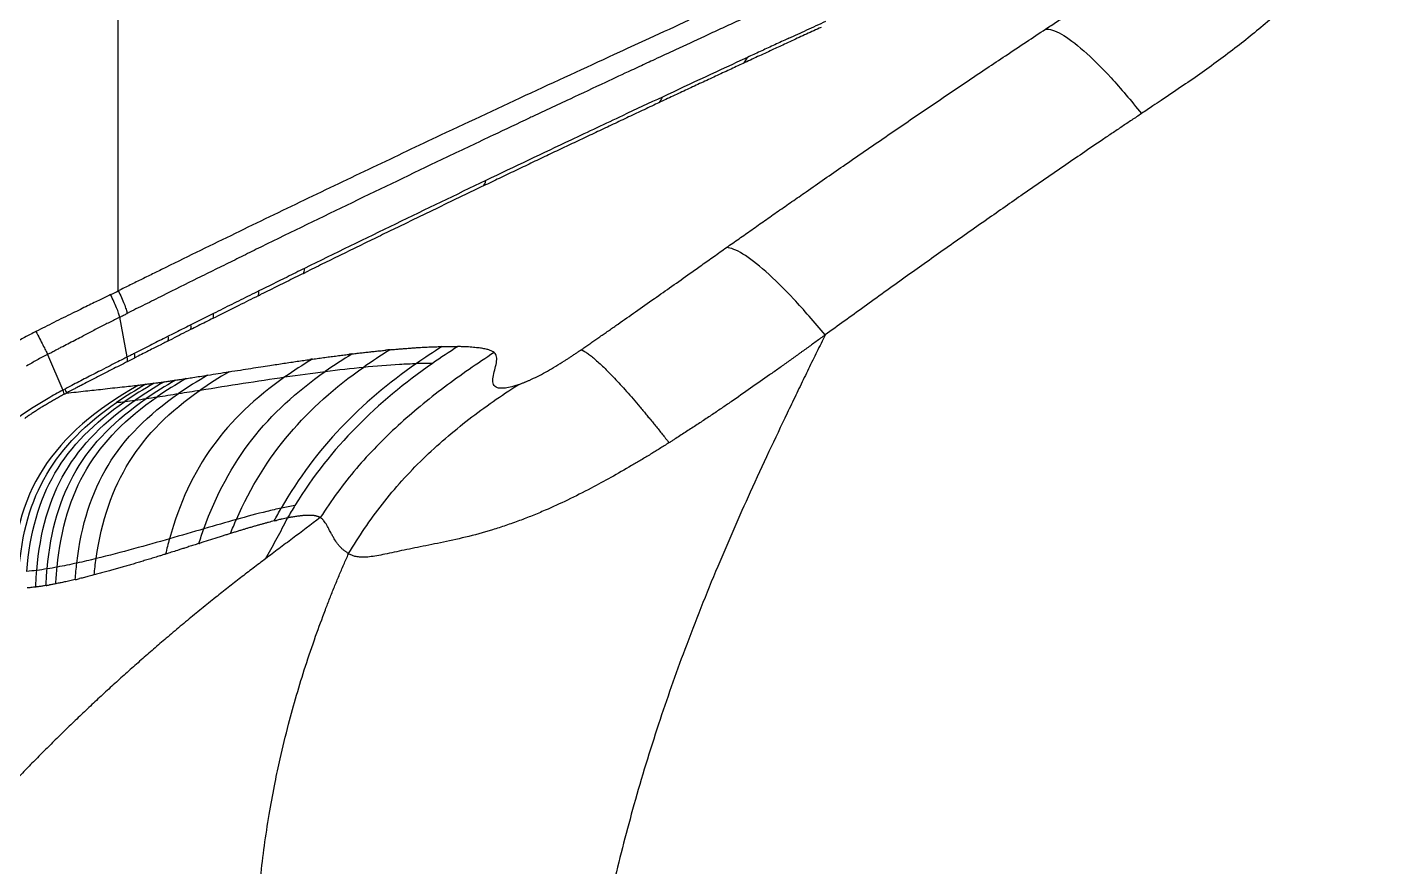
# Model space of a CAD drawing. Extents: x -50 to 28, y -10 to 124.
# Drawn here: x -42.84 to -29.87, y 25.78 to 33.75 of the extents above; entities that cross this region are included whole.
import ezdxf

# ---------------------------------------------------------------- set-up
doc = ezdxf.new("R2010")
doc.units = 0
doc.header["$MEASUREMENT"] = 0
doc.layers.add('GEOMETRY', color=2, linetype='Continuous', lineweight=25)

# ---------------------------------------------------------------- blocks, each defined once
blk = doc.blocks.new('2026 EXCURSION-ENTICE')
at = {"layer": 'GEOMETRY'}
for p, q in [((-30.498, -47.682), (-30.498, -42.082)), ((-25.365, -45.896), (-25.394, -45.91)), ((-29.353, -47.82), (-29.567, -47.927)), ((-30.413, -48.31), (-30.484, -47.932)), ((-29.593, -47.897), (-29.808, -48.005)), ((-29.597, -47.942), (-29.567, -47.927)), ((-30.024, -48.113), (-30.054, -48.129)), ((-30.025, -48.158), (-29.983, -48.136)), ((-31.17, -48.285), (-31.026, -48.626)), ((-30.412, -48.354), (-30.347, -48.321)), ((-30.347, -48.321), (-30.325, -48.31)), ((-29.854, -48.514), (-29.845, -48.513)), ((-29.65, -48.483), (-29.647, -48.482)), ((-29.446, -48.451), (-29.449, -48.451)), ((-30.158, -48.559), (-30.142, -48.557)), ((-30.059, -48.545), (-30.045, -48.543)), ((-29.732, -50.082), (-29.727, -50.08))]:
    blk.add_line(p, q, dxfattribs=at)
for points, knots in [([(-19.803, -75.376), (-20.32, -75.359), (-20.836, -75.34), (-21.608, -75.31), (-21.865, -75.3), (-22.378, -75.278), (-22.634, -75.267), (-23.401, -75.232), (-23.913, -75.208), (-24.683, -75.168), (-24.94, -75.154), (-25.455, -75.125), (-25.712, -75.11), (-26.486, -75.063), (-27.001, -75.029), (-28.031, -74.953), (-28.547, -74.911), (-29.318, -74.841), (-29.575, -74.816), (-29.961, -74.777), (-30.089, -74.763), (-30.281, -74.743), (-30.362, -74.734), (-30.446, -74.724), (-30.466, -74.722), (-30.474, -74.721), (-30.478, -74.721), (-30.49, -74.72), (-30.499, -74.719), (-30.516, -74.717), (-30.524, -74.716), (-30.54, -74.714), (-30.548, -74.713), (-30.571, -74.71), (-30.587, -74.709), (-30.632, -74.703), (-30.661, -74.7), (-30.718, -74.694), (-30.746, -74.69), (-30.804, -74.684), (-30.835, -74.68), (-30.882, -74.674), (-30.898, -74.673), (-30.93, -74.669), (-30.946, -74.667), (-30.993, -74.661), (-31.024, -74.657), (-31.07, -74.651), (-31.085, -74.649), (-31.116, -74.645), (-31.132, -74.643), (-31.155, -74.639), (-31.163, -74.638), (-31.179, -74.635), (-31.187, -74.634), (-31.211, -74.631), (-31.226, -74.628), (-31.273, -74.62), (-31.305, -74.614), (-31.587, -74.562), (-31.833, -74.497), (-32.316, -74.334), (-32.551, -74.235), (-33.006, -74.004), (-33.225, -73.873), (-33.642, -73.58), (-33.84, -73.419), (-34.211, -73.07), (-34.384, -72.882), (-34.702, -72.484), (-34.847, -72.274), (-35.105, -71.834), (-35.218, -71.605), (-35.363, -71.252), (-35.407, -71.132), (-35.486, -70.89), (-35.522, -70.767), (-35.584, -70.52), (-35.611, -70.396), (-35.638, -70.239), (-35.644, -70.207), (-35.651, -70.16), (-35.654, -70.144), (-35.658, -70.113), (-35.66, -70.098), (-35.667, -70.053), (-35.671, -70.024), (-35.676, -69.979), (-35.678, -69.964), (-35.682, -69.934), (-35.684, -69.918), (-35.686, -69.894), (-35.687, -69.887), (-35.689, -69.872), (-35.69, -69.865), (-35.692, -69.849), (-35.693, -69.841), (-35.694, -69.825), (-35.695, -69.817), (-35.7, -69.777), (-35.704, -69.744), (-35.712, -69.679), (-35.715, -69.646), (-35.723, -69.578), (-35.727, -69.544), (-35.738, -69.442), (-35.746, -69.375), (-35.755, -69.292), (-35.757, -69.276), (-35.76, -69.243), (-35.762, -69.227), (-35.765, -69.195), (-35.767, -69.18), (-35.77, -69.15), (-35.772, -69.134), (-35.777, -69.086), (-35.78, -69.054), (-35.787, -68.99), (-35.797, -68.894), (-35.807, -68.797), (-35.826, -68.605), (-35.839, -68.476), (-35.9, -67.834), (-35.943, -67.32), (-36.022, -66.292), (-36.058, -65.777), (-36.107, -65.004), (-36.122, -64.746), (-36.152, -64.231), (-36.166, -63.973), (-36.208, -63.2), (-36.233, -62.686), (-36.28, -61.662), (-36.302, -61.153), (-36.333, -60.387), (-36.343, -60.132), (-36.362, -59.621), (-36.371, -59.366), (-36.389, -58.854), (-36.398, -58.598), (-36.415, -58.084), (-36.423, -57.827), (-36.438, -57.311), (-36.446, -57.053), (-36.46, -56.537), (-36.467, -56.278), (-36.487, -55.504), (-36.5, -54.987), (-36.534, -53.437), (-36.553, -52.404), (-36.585, -50.335), (-36.598, -49.301), (-36.619, -47.233), (-36.627, -46.199), (-36.638, -44.132), (-36.641, -43.099), (-36.643, -41.549), (-36.643, -41.033), (-36.643, -40.258), (-36.643, -39.999), (-36.643, -39.676), (-36.643, -39.612), (-36.643, -39.483), (-36.643, -39.418), (-36.643, -39.29), (-36.643, -39.227), (-36.643, -39.104), (-36.643, -39.044), (-36.643, -38.985)], [0, 0, 0, 0, 0.03125, 0.03125, 0.046875, 0.046875, 0.0625, 0.0625, 0.09375, 0.09375, 0.109375, 0.109375, 0.125, 0.125, 0.15625, 0.15625, 0.1875, 0.1875, 0.203125, 0.203125, 0.210937, 0.210937, 0.214844, 0.21582, 0.216064, 0.216064, 0.216309, 0.216309, 0.216797, 0.216797, 0.217285, 0.217285, 0.217773, 0.217773, 0.21875, 0.21875, 0.220703, 0.220703, 0.222656, 0.222656, 0.224609, 0.224609, 0.225586, 0.225586, 0.226562, 0.226562, 0.228516, 0.228516, 0.229492, 0.229492, 0.230469, 0.230469, 0.230957, 0.230957, 0.231445, 0.231445, 0.232422, 0.232422, 0.234375, 0.234375, 0.25, 0.25, 0.265625, 0.265625, 0.28125, 0.28125, 0.296875, 0.296875, 0.3125, 0.3125, 0.328125, 0.328125, 0.34375, 0.34375, 0.351562, 0.351562, 0.359375, 0.359375, 0.367187, 0.367187, 0.369141, 0.369141, 0.370117, 0.370117, 0.371094, 0.371094, 0.373047, 0.373047, 0.374023, 0.374023, 0.375, 0.375, 0.375488, 0.375488, 0.375977, 0.375977, 0.376465, 0.376465, 0.376953, 0.376953, 0.378906, 0.378906, 0.380859, 0.380859, 0.382812, 0.382812, 0.386719, 0.386719, 0.387695, 0.387695, 0.388672, 0.388672, 0.389648, 0.389648, 0.390625, 0.390625, 0.392578, 0.392578, 0.394531, 0.398437, 0.398437, 0.40625, 0.40625, 0.4375, 0.4375, 0.46875, 0.46875, 0.484375, 0.484375, 0.5, 0.5, 0.53125, 0.53125, 0.5625, 0.5625, 0.578125, 0.578125, 0.59375, 0.59375, 0.609375, 0.609375, 0.625, 0.625, 0.640625, 0.640625, 0.65625, 0.65625, 0.6875, 0.6875, 0.75, 0.75, 0.8125, 0.8125, 0.875, 0.875, 0.9375, 0.9375, 0.96875, 0.96875, 0.984375, 0.984375, 0.988281, 0.988281, 0.992187, 0.992187, 0.996094, 0.996094, 1, 1, 1, 1]), ([(-18.384, -43.69), (-18.392, -43.704), (-18.409, -43.732), (-18.434, -43.774), (-18.46, -43.816), (-18.486, -43.857), (-18.512, -43.899), (-18.539, -43.941), (-18.567, -43.982), (-18.595, -44.023), (-18.623, -44.064), (-18.652, -44.106), (-18.681, -44.147), (-18.711, -44.188), (-18.741, -44.228), (-18.772, -44.269), (-18.803, -44.31), (-18.865, -44.389), (-18.961, -44.505), (-19.095, -44.656), (-19.237, -44.806), (-19.387, -44.952), (-19.544, -45.094), (-19.704, -45.23), (-19.872, -45.364), (-20.045, -45.495), (-20.225, -45.623), (-20.407, -45.749), (-20.556, -45.849), (-20.681, -45.932), (-20.743, -45.974), (-20.779, -45.998)], [0, 0, 0, 0, 0.014754, 0.029534, 0.044343, 0.059184, 0.074059, 0.088972, 0.103926, 0.118924, 0.133968, 0.149064, 0.164213, 0.17942, 0.194687, 0.210018, 0.225417, 0.240887, 0.30005, 0.360358, 0.42202, 0.485245, 0.546635, 0.610284, 0.672251, 0.73776, 0.802456, 0.867768, 0.933644, 0.961179, 1, 1, 1, 1]), ([(-21.691, -45.196), (-21.654, -45.172), (-21.582, -45.124), (-21.474, -45.054), (-21.37, -44.985), (-21.269, -44.919), (-21.17, -44.855), (-21.051, -44.778), (-20.913, -44.688), (-20.754, -44.586), (-20.6, -44.487), (-20.499, -44.422), (-20.449, -44.39)], [0, 0, 0, 0, 0.08936, 0.176265, 0.260705, 0.342675, 0.422166, 0.499173, 0.629866, 0.756911, 0.880293, 1, 1, 1, 1]), ([(-24.258, -44.955), (-24.282, -44.966), (-24.33, -44.989), (-24.403, -45.022), (-24.477, -45.056), (-24.551, -45.09), (-24.626, -45.125), (-24.701, -45.159), (-24.777, -45.194), (-24.853, -45.229), (-24.904, -45.253), (-24.93, -45.265)], [0, 0, 0, 0, 0.108575, 0.217828, 0.327731, 0.438251, 0.549383, 0.661124, 0.773475, 0.886434, 1, 1, 1, 1]), ([(-24.721, -47.27), (-24.681, -47.242), (-24.601, -47.186), (-24.48, -47.101), (-24.355, -47.013), (-24.228, -46.924), (-24.098, -46.833), (-23.892, -46.69), (-23.596, -46.484), (-23.217, -46.223), (-22.83, -45.959), (-22.509, -45.742), (-22.256, -45.572), (-22.064, -45.444), (-21.878, -45.32), (-21.751, -45.236), (-21.691, -45.196)], [0, 0, 0, 0, 0.039388, 0.079746, 0.121078, 0.163388, 0.20668, 0.250958, 0.367852, 0.50165, 0.626676, 0.751406, 0.818082, 0.875831, 0.940508, 1, 1, 1, 1]), ([(-24.149, -45.292), (-24.171, -45.302), (-24.214, -45.321), (-24.277, -45.351), (-24.34, -45.38), (-24.401, -45.408), (-24.462, -45.437), (-24.502, -45.455), (-24.522, -45.464)], [0, 0, 0, 0, 0.174218, 0.345415, 0.513592, 0.678749, 0.840885, 1, 1, 1, 1]), ([(-23.823, -45.179), (-23.846, -45.189), (-23.892, -45.211), (-23.962, -45.243), (-24.032, -45.275), (-24.101, -45.307), (-24.148, -45.329), (-24.171, -45.34)], [0, 0, 0, 0, 0.200156, 0.400231, 0.600228, 0.80015, 1, 1, 1, 1]), ([(-21.691, -45.196), (-21.652, -45.193), (-21.601, -45.209), (-21.478, -45.278), (-21.407, -45.332), (-21.248, -45.471), (-21.161, -45.558), (-20.976, -45.759), (-20.879, -45.874), (-20.779, -45.998)], [0, 0, 0, 0, 0.25, 0.25, 0.5, 0.5, 0.75, 0.75, 1, 1, 1, 1]), ([(-24.288, -45.394), (-24.311, -45.405), (-24.356, -45.426), (-24.425, -45.457), (-24.494, -45.489), (-24.54, -45.511), (-24.562, -45.521)], [0, 0, 0, 0, 0.250042, 0.500054, 0.750039, 1, 1, 1, 1]), ([(-24.171, -45.34), (-24.191, -45.349), (-24.23, -45.367), (-24.269, -45.385), (-24.288, -45.394)], [0, 0, 0, 0, 0.497119, 1, 1, 1, 1]), ([(-25.403, -45.484), (-25.427, -45.495), (-25.475, -45.518), (-25.549, -45.552), (-25.599, -45.575), (-25.624, -45.587)], [0, 0, 0, 0, 0.320621, 0.653956, 1, 1, 1, 1]), ([(-24.562, -45.521), (-24.584, -45.531), (-24.628, -45.552), (-24.693, -45.582), (-24.736, -45.602), (-24.758, -45.612)], [0, 0, 0, 0, 0.3360949, 0.6694276, 1, 1, 1, 1]), ([(-24.758, -45.612), (-24.78, -45.623), (-24.825, -45.643), (-24.892, -45.675), (-24.959, -45.706), (-25.026, -45.737), (-25.094, -45.769), (-25.161, -45.801), (-25.229, -45.832), (-25.297, -45.864), (-25.342, -45.885), (-25.365, -45.896)], [0, 0, 0, 0, 0.111168, 0.222319, 0.333454, 0.444574, 0.555681, 0.666776, 0.77786, 0.888934, 1, 1, 1, 1]), ([(-25.394, -45.91), (-25.419, -45.921), (-25.467, -45.944), (-25.54, -45.978), (-25.614, -46.013), (-25.687, -46.047), (-25.761, -46.082), (-25.834, -46.117), (-25.908, -46.152), (-25.982, -46.186), (-26.056, -46.222), (-26.131, -46.257), (-26.18, -46.28), (-26.205, -46.292)], [0, 0, 0, 0, 0.0908218, 0.1816577, 0.2725088, 0.3633762, 0.4542611, 0.5451647, 0.6360879, 0.727032, 0.8179979, 0.9089869, 1, 1, 1, 1]), ([(-20.779, -45.998), (-20.81, -46.019), (-20.872, -46.06), (-20.964, -46.122), (-21.056, -46.184), (-21.182, -46.269), (-21.336, -46.374), (-21.595, -46.551), (-21.905, -46.764), (-22.285, -47.03), (-22.651, -47.288), (-22.969, -47.514), (-23.22, -47.694), (-23.413, -47.833), (-23.6, -47.968), (-23.723, -48.057), (-23.784, -48.101)], [0, 0, 0, 0, 0.030116, 0.060378, 0.090789, 0.121348, 0.184162, 0.243904, 0.377839, 0.492419, 0.623842, 0.744767, 0.811213, 0.875947, 0.938896, 1, 1, 1, 1]), ([(-26.205, -46.292), (-26.23, -46.304), (-26.279, -46.327), (-26.354, -46.363), (-26.429, -46.398), (-26.503, -46.434), (-26.578, -46.469), (-26.653, -46.505), (-26.728, -46.541), (-26.803, -46.577), (-26.879, -46.613), (-26.954, -46.649), (-27.004, -46.673), (-27.03, -46.685)], [0, 0, 0, 0, 0.090865, 0.181736, 0.272613, 0.363498, 0.454393, 0.545296, 0.636211, 0.727138, 0.818078, 0.909031, 1, 1, 1, 1]), ([(-27.372, -46.41), (-27.654, -46.545), (-27.939, -46.681), (-28.509, -46.956), (-28.796, -47.096), (-29.083, -47.236)], [0, 0, 0, 0, 0.5, 0.5, 1, 1, 1, 1]), ([(-27.03, -46.685), (-27.056, -46.698), (-27.109, -46.723), (-27.188, -46.761), (-27.267, -46.799), (-27.347, -46.837), (-27.427, -46.876), (-27.506, -46.914), (-27.586, -46.953), (-27.667, -46.992), (-27.747, -47.031), (-27.827, -47.07), (-27.908, -47.109), (-27.988, -47.148), (-28.069, -47.187), (-28.15, -47.227), (-28.231, -47.266), (-28.312, -47.306), (-28.394, -47.346), (-28.475, -47.386), (-28.557, -47.426), (-28.638, -47.466), (-28.693, -47.493), (-28.72, -47.507)], [0, 0, 0, 0, 0.047335, 0.094695, 0.14208, 0.189492, 0.23693, 0.284396, 0.331889, 0.379411, 0.426961, 0.474541, 0.522151, 0.569791, 0.617462, 0.665164, 0.712899, 0.760665, 0.808465, 0.856297, 0.904164, 0.952065, 1, 1, 1, 1]), ([(-28.734, -46.821), (-28.843, -46.874), (-28.952, -46.926), (-29.171, -47.032), (-29.28, -47.085), (-29.498, -47.191), (-29.607, -47.244), (-29.827, -47.351), (-29.937, -47.405), (-30.046, -47.459)], [0, 0, 0, 0, 0.25, 0.25, 0.5, 0.5, 0.75, 0.75, 1, 1, 1, 1]), ([(-29.083, -47.236), (-29.138, -47.263), (-29.194, -47.291), (-29.304, -47.345), (-29.358, -47.372), (-29.468, -47.426), (-29.523, -47.453), (-29.634, -47.507), (-29.689, -47.535), (-29.855, -47.617), (-29.966, -47.672), (-30.105, -47.742), (-30.133, -47.756), (-30.189, -47.784), (-30.217, -47.798), (-30.302, -47.84), (-30.358, -47.868), (-30.414, -47.896)], [0, 0, 0, 0, 0.125, 0.125, 0.25, 0.25, 0.375, 0.375, 0.5, 0.5, 0.75, 0.75, 0.8125, 0.8125, 0.875, 0.875, 1, 1, 1, 1]), ([(-26.102, -48.241), (-26.09, -48.233), (-26.065, -48.216), (-26.028, -48.19), (-25.99, -48.164), (-25.952, -48.137), (-25.913, -48.11), (-25.873, -48.083), (-25.833, -48.055), (-25.792, -48.026), (-25.709, -47.968), (-25.58, -47.877), (-25.41, -47.758), (-25.237, -47.636), (-25.087, -47.529), (-24.954, -47.435), (-24.839, -47.354), (-24.761, -47.298), (-24.721, -47.27)], [0, 0, 0, 0, 0.025998, 0.052478, 0.079442, 0.106893, 0.134832, 0.163263, 0.192186, 0.221605, 0.251521, 0.371566, 0.499993, 0.620041, 0.748257, 0.828371, 0.91228, 1, 1, 1, 1]), ([(-23.784, -48.101), (-23.886, -47.977), (-23.986, -47.863), (-24.176, -47.66), (-24.266, -47.572), (-24.429, -47.427), (-24.502, -47.371), (-24.628, -47.293), (-24.681, -47.273), (-24.721, -47.27)], [0, 0, 0, 0, 0.25, 0.25, 0.5, 0.5, 0.75, 0.75, 1, 1, 1, 1]), ([(-30.046, -47.459), (-30.084, -47.478), (-30.121, -47.496), (-30.196, -47.533), (-30.234, -47.551), (-30.271, -47.57)], [0, 0, 0, 0, 0.5, 0.5, 1, 1, 1, 1]), ([(-30.271, -47.57), (-30.309, -47.588), (-30.346, -47.607), (-30.422, -47.645), (-30.46, -47.663), (-30.498, -47.682)], [0, 0, 0, 0, 0.5, 0.5, 1, 1, 1, 1]), ([(-28.74, -47.517), (-28.767, -47.53), (-28.82, -47.556), (-28.899, -47.595), (-28.979, -47.635), (-29.059, -47.674), (-29.113, -47.701), (-29.14, -47.714)], [0, 0, 0, 0, 0.198098, 0.397145, 0.597144, 0.798095, 1, 1, 1, 1]), ([(-30.571, -47.717), (-30.587, -47.725), (-30.619, -47.741), (-30.671, -47.767), (-30.729, -47.795), (-30.792, -47.825), (-30.86, -47.859), (-30.937, -47.897), (-31.021, -47.938), (-31.109, -47.982), (-31.195, -48.025), (-31.252, -48.054), (-31.28, -48.068)], [0, 0, 0, 0, 0.06698, 0.139632, 0.22033, 0.309093, 0.405938, 0.510866, 0.63462, 0.758357, 0.882956, 1, 1, 1, 1]), ([(-30.484, -47.932), (-30.486, -47.921), (-30.49, -47.908), (-30.5, -47.877), (-30.507, -47.86), (-30.522, -47.823), (-30.531, -47.803), (-30.55, -47.761), (-30.56, -47.739), (-30.571, -47.717)], [0, 0, 0, 0, 0.25, 0.25, 0.5, 0.5, 0.75, 0.75, 1, 1, 1, 1]), ([(-30.498, -47.682), (-30.487, -47.704), (-30.477, -47.725), (-30.458, -47.767), (-30.45, -47.787), (-30.435, -47.824), (-30.429, -47.842), (-30.419, -47.872), (-30.416, -47.885), (-30.414, -47.896)], [0, 0, 0, 0, 0.25, 0.25, 0.5, 0.5, 0.75, 0.75, 1, 1, 1, 1]), ([(-29.163, -47.683), (-29.191, -47.697), (-29.248, -47.725), (-29.334, -47.768), (-29.42, -47.81), (-29.506, -47.854), (-29.564, -47.883), (-29.593, -47.897)], [0, 0, 0, 0, 0.1980739, 0.3971072, 0.5971036, 0.7980667, 1, 1, 1, 1]), ([(-29.17, -47.729), (-29.201, -47.744), (-29.261, -47.775), (-29.322, -47.805), (-29.353, -47.82)], [0, 0, 0, 0, 0.498782, 1, 1, 1, 1]), ([(-30.484, -47.932), (-30.5, -47.94), (-30.533, -47.956), (-30.581, -47.981), (-30.63, -48.006), (-30.68, -48.031), (-30.73, -48.057), (-30.78, -48.083), (-30.814, -48.1), (-30.831, -48.109)], [0, 0, 0, 0, 0.139542, 0.280185, 0.421922, 0.564761, 0.708718, 0.853799, 1, 1, 1, 1]), ([(-30.484, -47.932), (-30.472, -47.926), (-30.449, -47.914), (-30.425, -47.902), (-30.414, -47.896)], [0, 0, 0, 0, 0.504839, 1, 1, 1, 1]), ([(-29.808, -48.005), (-29.845, -48.023), (-29.917, -48.059), (-29.988, -48.096), (-30.024, -48.113)], [0, 0, 0, 0, 0.5080077, 1, 1, 1, 1]), ([(-29.597, -47.942), (-29.621, -47.954), (-29.669, -47.978), (-29.74, -48.014), (-29.788, -48.038), (-29.811, -48.05)], [0, 0, 0, 0, 0.336735, 0.670067, 1, 1, 1, 1]), ([(-31.28, -48.068), (-31.298, -48.077), (-31.315, -48.086), (-31.352, -48.105), (-31.37, -48.114), (-31.406, -48.134), (-31.424, -48.143), (-31.459, -48.163), (-31.477, -48.172), (-31.495, -48.182)], [0, 0, 0, 0, 0.25, 0.25, 0.5, 0.5, 0.75, 0.75, 1, 1, 1, 1]), ([(-31.28, -48.068), (-31.268, -48.09), (-31.256, -48.113), (-31.234, -48.155), (-31.224, -48.176), (-31.204, -48.214), (-31.196, -48.231), (-31.181, -48.262), (-31.175, -48.275), (-31.17, -48.285)], [0, 0, 0, 0, 0.25, 0.25, 0.5, 0.5, 0.75, 0.75, 1, 1, 1, 1]), ([(-30.054, -48.129), (-30.077, -48.14), (-30.125, -48.164), (-30.197, -48.201), (-30.271, -48.238), (-30.322, -48.264), (-30.347, -48.277)], [0, 0, 0, 0, 0.237733, 0.483643, 0.737731, 1, 1, 1, 1]), ([(-29.811, -48.05), (-29.84, -48.065), (-29.898, -48.093), (-29.955, -48.122), (-29.983, -48.136)], [0, 0, 0, 0, 0.513766, 1, 1, 1, 1]), ([(-23.784, -48.101), (-23.797, -48.128), (-23.823, -48.181), (-23.862, -48.261), (-23.902, -48.342), (-23.942, -48.423), (-23.982, -48.506), (-24.022, -48.589), (-24.063, -48.674), (-24.104, -48.759), (-24.189, -48.936), (-24.321, -49.214), (-24.544, -49.697), (-24.817, -50.319), (-25.11, -51.054), (-25.376, -51.809), (-25.564, -52.425), (-25.699, -52.926), (-25.792, -53.3), (-25.877, -53.678), (-25.986, -54.202), (-26.082, -54.736), (-26.171, -55.283), (-26.224, -55.633), (-26.265, -55.917), (-26.294, -56.135), (-26.323, -56.353), (-26.349, -56.579), (-26.372, -56.799), (-26.392, -57.026), (-26.407, -57.246), (-26.416, -57.477), (-26.417, -57.704), (-26.408, -58.017), (-26.38, -58.333), (-26.328, -58.651), (-26.276, -58.893), (-26.212, -59.135), (-26.107, -59.459), (-25.943, -59.861), (-25.738, -60.25), (-25.549, -60.555), (-25.43, -60.73), (-25.342, -60.853), (-25.287, -60.926), (-25.232, -60.999), (-25.175, -61.072), (-25.116, -61.144), (-25.077, -61.192), (-25.057, -61.216)], [0, 0, 0, 0, 0.006672, 0.013399, 0.02018, 0.027016, 0.033905, 0.040847, 0.047843, 0.054892, 0.061993, 0.092006, 0.123323, 0.179892, 0.241672, 0.295872, 0.353291, 0.380277, 0.407164, 0.435625, 0.463076, 0.521039, 0.550819, 0.580996, 0.596339, 0.611911, 0.627779, 0.643448, 0.66048, 0.675316, 0.692325, 0.708029, 0.725181, 0.741531, 0.775923, 0.793688, 0.811344, 0.829457, 0.847662, 0.884468, 0.922432, 0.941471, 0.960887, 0.967313, 0.973773, 0.980269, 0.986805, 0.993381, 1, 1, 1, 1]), ([(-23.784, -48.101), (-23.812, -48.122), (-23.841, -48.143), (-23.899, -48.185), (-23.928, -48.206), (-23.972, -48.238), (-23.987, -48.248), (-24.005, -48.261), (-24.009, -48.264), (-24.017, -48.27), (-24.02, -48.272), (-24.028, -48.278), (-24.032, -48.281), (-24.04, -48.286), (-24.043, -48.289), (-24.077, -48.313), (-24.106, -48.334), (-24.165, -48.376), (-24.194, -48.397), (-24.253, -48.439), (-24.283, -48.46), (-24.372, -48.523), (-24.432, -48.565), (-24.553, -48.65), (-24.614, -48.692), (-24.692, -48.745), (-24.707, -48.756), (-24.738, -48.777), (-24.754, -48.788), (-24.801, -48.82), (-24.833, -48.842), (-24.897, -48.885), (-24.93, -48.906), (-24.979, -48.939), (-24.996, -48.95), (-25.029, -48.972), (-25.045, -48.982), (-25.095, -49.015), (-25.129, -49.037), (-25.18, -49.07), (-25.197, -49.081), (-25.223, -49.097), (-25.232, -49.103), (-25.249, -49.114), (-25.258, -49.119), (-25.267, -49.125)], [0, 0, 0, 0, 0.0625, 0.0625, 0.125, 0.125, 0.15625, 0.15625, 0.164062, 0.164062, 0.171875, 0.171875, 0.179687, 0.179687, 0.1875, 0.1875, 0.25, 0.25, 0.3125, 0.3125, 0.375, 0.375, 0.5, 0.5, 0.625, 0.625, 0.65625, 0.65625, 0.6875, 0.6875, 0.75, 0.75, 0.8125, 0.8125, 0.84375, 0.84375, 0.875, 0.875, 0.9375, 0.9375, 0.96875, 0.96875, 0.984375, 0.984375, 1, 1, 1, 1]), ([(-31.17, -48.285), (-31.169, -48.284), (-31.167, -48.283), (-31.164, -48.282), (-31.162, -48.281), (-31.157, -48.278), (-31.153, -48.276), (-31.143, -48.271), (-31.136, -48.267), (-31.13, -48.264)], [0, 0, 0, 0, 0.125, 0.125, 0.25, 0.25, 0.5, 0.5, 1, 1, 1, 1]), ([(-31.13, -48.264), (-31.124, -48.26), (-31.117, -48.257), (-31.104, -48.25), (-31.097, -48.246), (-31.09, -48.243)], [0, 0, 0, 0, 0.5, 0.5, 1, 1, 1, 1]), ([(-31.09, -48.243), (-31.08, -48.238), (-31.058, -48.226), (-31.037, -48.215), (-31.025, -48.209)], [0, 0, 0, 0, 0.459756, 1, 1, 1, 1]), ([(-30.347, -48.277), (-30.359, -48.283), (-30.38, -48.294), (-30.402, -48.305), (-30.413, -48.31)], [0, 0, 0, 0, 0.514675, 1, 1, 1, 1]), ([(-30.195, -48.244), (-30.217, -48.255), (-30.261, -48.277), (-30.304, -48.299), (-30.325, -48.31)], [0, 0, 0, 0, 0.507955, 1, 1, 1, 1]), ([(-30.089, -48.19), (-30.106, -48.199), (-30.141, -48.217), (-30.177, -48.235), (-30.195, -48.244)], [0, 0, 0, 0, 0.48603, 1, 1, 1, 1]), ([(-30.025, -48.158), (-30.036, -48.163), (-30.057, -48.174), (-30.078, -48.185), (-30.089, -48.19)], [0, 0, 0, 0, 0.493522, 1, 1, 1, 1]), ([(-28.276, -48.281), (-28.26, -48.279), (-28.228, -48.275), (-28.181, -48.269), (-28.135, -48.264), (-28.089, -48.259), (-28.044, -48.254), (-28, -48.25), (-27.971, -48.247), (-27.957, -48.245)], [0, 0, 0, 0, 0.147347, 0.293195, 0.437544, 0.580398, 0.721757, 0.861624, 1, 1, 1, 1]), ([(-27.917, -48.241), (-27.902, -48.24), (-27.873, -48.237), (-27.83, -48.234), (-27.788, -48.23), (-27.746, -48.227), (-27.706, -48.224), (-27.666, -48.221), (-27.64, -48.22), (-27.627, -48.219)], [0, 0, 0, 0, 0.148274, 0.294739, 0.439396, 0.582248, 0.723298, 0.862548, 1, 1, 1, 1]), ([(-27.627, -48.219), (-27.616, -48.218), (-27.595, -48.217), (-27.563, -48.215), (-27.532, -48.214), (-27.501, -48.213), (-27.481, -48.212), (-27.471, -48.212)], [0, 0, 0, 0, 0.204963, 0.407442, 0.607439, 0.804958, 1, 1, 1, 1]), ([(-27.273, -48.211), (-27.273, -48.211), (-27.355, -48.263), (-27.435, -48.316), (-27.513, -48.371)], [0.355723, 0.355723, 0.355723, 0.355723, 0.355839, 7.490795, 7.490795, 7.490795, 7.490795]), ([(-27.471, -48.212), (-27.463, -48.211), (-27.447, -48.211), (-27.43, -48.211), (-27.423, -48.21)], [0, 0, 0, 0, 0.503597, 1, 1, 1, 1]), ([(-27.423, -48.21), (-27.414, -48.21), (-27.397, -48.21), (-27.371, -48.21), (-27.347, -48.21), (-27.331, -48.21), (-27.323, -48.21)], [0, 0, 0, 0, 0.255295, 0.507057, 0.755291, 1, 1, 1, 1]), ([(-27.323, -48.21), (-27.314, -48.21), (-27.298, -48.21), (-27.282, -48.21), (-27.273, -48.211)], [0, 0, 0, 0, 0.49827, 1, 1, 1, 1]), ([(-27.201, -48.213), (-27.208, -48.213), (-27.214, -48.213), (-27.226, -48.212), (-27.232, -48.212), (-27.243, -48.212), (-27.249, -48.211), (-27.258, -48.211), (-27.261, -48.211), (-27.267, -48.211), (-27.27, -48.211), (-27.273, -48.211)], [0, 0, 0, 0, 0.25, 0.25, 0.5, 0.5, 0.75, 0.75, 0.875, 0.875, 1, 1, 1, 1]), ([(-27.081, -48.223), (-27.1, -48.221), (-27.12, -48.219), (-27.15, -48.216), (-27.16, -48.216), (-27.18, -48.214), (-27.191, -48.214), (-27.201, -48.213)], [0, 0, 0, 0, 0.5, 0.5, 0.75, 0.75, 1, 1, 1, 1]), ([(-26.995, -48.238), (-27.008, -48.235), (-27.022, -48.232), (-27.051, -48.227), (-27.066, -48.225), (-27.081, -48.223)], [0, 0, 0, 0, 0.5, 0.5, 1, 1, 1, 1]), ([(-26.701, -48.574), (-26.73, -48.584), (-26.755, -48.591), (-26.798, -48.602), (-26.817, -48.605), (-26.851, -48.608), (-26.865, -48.608), (-26.884, -48.606), (-26.89, -48.605), (-26.9, -48.602), (-26.904, -48.6), (-26.925, -48.59), (-26.934, -48.576), (-26.942, -48.543), (-26.942, -48.523), (-26.931, -48.458), (-26.914, -48.409), (-26.903, -48.344), (-26.901, -48.325), (-26.908, -48.291), (-26.915, -48.277), (-26.928, -48.267)], [0, 0, 0, 0, 0.0625, 0.0625, 0.125, 0.125, 0.1875, 0.1875, 0.21875, 0.21875, 0.25, 0.25, 0.375, 0.375, 0.5, 0.5, 0.75, 0.75, 0.875, 0.875, 1, 1, 1, 1]), ([(-26.701, -48.574), (-26.697, -48.572), (-26.69, -48.57), (-26.679, -48.566), (-26.667, -48.561), (-26.656, -48.557), (-26.644, -48.552), (-26.632, -48.547), (-26.62, -48.542), (-26.608, -48.537), (-26.596, -48.532), (-26.584, -48.527), (-26.553, -48.512), (-26.5, -48.487), (-26.423, -48.445), (-26.343, -48.398), (-26.28, -48.359), (-26.235, -48.33), (-26.209, -48.314), (-26.183, -48.296), (-26.156, -48.278), (-26.129, -48.26), (-26.111, -48.248), (-26.102, -48.241)], [0, 0, 0, 0, 0.026429, 0.052502, 0.07823, 0.103622, 0.128688, 0.153438, 0.177885, 0.202039, 0.225912, 0.249516, 0.272865, 0.403355, 0.529078, 0.648104, 0.768884, 0.805896, 0.843426, 0.881539, 0.920299, 0.959766, 1, 1, 1, 1]), ([(-26.102, -48.241), (-26.1, -48.242), (-26.096, -48.244), (-26.089, -48.247), (-26.083, -48.25), (-26.076, -48.253), (-26.069, -48.257), (-26.062, -48.262), (-26.054, -48.267), (-26.039, -48.277), (-26.013, -48.295), (-25.963, -48.337), (-25.889, -48.404), (-25.804, -48.491), (-25.73, -48.571), (-25.671, -48.636), (-25.609, -48.707), (-25.557, -48.768), (-25.515, -48.817), (-25.486, -48.853), (-25.456, -48.889), (-25.425, -48.926), (-25.394, -48.964), (-25.363, -49.003), (-25.331, -49.043), (-25.299, -49.083), (-25.277, -49.111), (-25.267, -49.125)], [0, 0, 0, 0, 0.0160039, 0.0318972, 0.0476782, 0.063349, 0.0789139, 0.0943784, 0.1097478, 0.1250269, 0.1875504, 0.2500351, 0.3749774, 0.4999357, 0.5625689, 0.6249633, 0.6873449, 0.7499521, 0.777649, 0.8053184, 0.8329792, 0.8606512, 0.8883584, 0.9161267, 0.9439798, 0.971935, 1, 1, 1, 1]), ([(-31.17, -48.285), (-31.187, -48.294), (-31.203, -48.303), (-31.237, -48.321), (-31.254, -48.33), (-31.287, -48.349), (-31.304, -48.358), (-31.337, -48.377), (-31.354, -48.386), (-31.37, -48.396)], [0, 0, 0, 0, 0.25, 0.25, 0.5, 0.5, 0.75, 0.75, 1, 1, 1, 1]), ([(-30.413, -48.31), (-30.428, -48.318), (-30.462, -48.335), (-30.523, -48.366), (-30.598, -48.405), (-30.654, -48.433), (-30.685, -48.449)], [0, 0, 0, 0, 0.164139, 0.384218, 0.664234, 1, 1, 1, 1]), ([(-30.412, -48.354), (-30.437, -48.367), (-30.486, -48.392), (-30.535, -48.417), (-30.558, -48.429)], [0, 0, 0, 0, 0.517516, 1, 1, 1, 1]), ([(-29.446, -48.45), (-29.41, -48.445), (-29.341, -48.434), (-29.24, -48.418), (-29.147, -48.404), (-29.087, -48.394), (-29.059, -48.39)], [0, 0, 0, 0, 0.2762837, 0.5350369, 0.7762718, 1, 1, 1, 1]), ([(-29.059, -48.39), (-29.036, -48.387), (-28.991, -48.38), (-28.925, -48.37), (-28.861, -48.36), (-28.798, -48.351), (-28.737, -48.342), (-28.697, -48.336), (-28.678, -48.334)], [0, 0, 0, 0, 0.175747, 0.347859, 0.516337, 0.681185, 0.842405, 1, 1, 1, 1]), ([(-28.654, -48.33), (-28.634, -48.328), (-28.594, -48.322), (-28.535, -48.314), (-28.477, -48.306), (-28.42, -48.299), (-28.364, -48.291), (-28.327, -48.287), (-28.309, -48.285)], [0, 0, 0, 0, 0.17227, 0.342295, 0.510078, 0.675622, 0.838928, 1, 1, 1, 1]), ([(-28.167, -48.406), (-28.049, -48.394), (-27.879, -48.38), (-27.717, -48.373), (-27.665, -48.371)], [170.978964, 170.978964, 170.978964, 170.978964, 199.475457, 213.723704, 213.723704, 213.723704, 213.723704]), ([(-30.706, -48.505), (-30.731, -48.518), (-30.78, -48.543), (-30.828, -48.568), (-30.851, -48.58)], [0, 0, 0, 0, 0.519865, 1, 1, 1, 1]), ([(-30.558, -48.429), (-30.575, -48.437), (-30.608, -48.454), (-30.657, -48.48), (-30.69, -48.496), (-30.706, -48.505)], [0, 0, 0, 0, 0.336867, 0.670196, 1, 1, 1, 1]), ([(-30.045, -48.543), (-30.031, -48.541), (-30.001, -48.537), (-29.971, -48.532), (-29.955, -48.53)], [0, 0, 0, 0, 0.483938, 1, 1, 1, 1]), ([(-29.955, -48.53), (-29.939, -48.527), (-29.905, -48.522), (-29.871, -48.517), (-29.854, -48.514)], [0, 0, 0, 0, 0.48204, 1, 1, 1, 1]), ([(-29.845, -48.513), (-29.826, -48.51), (-29.786, -48.504), (-29.721, -48.494), (-29.674, -48.486), (-29.65, -48.483)], [0, 0, 0, 0, 0.290649, 0.623988, 1, 1, 1, 1]), ([(-30.305, -48.577), (-30.305, -48.577), (-31.129, -49.048), (-31.491, -49.575), (-31.521, -50.52), (-31.521, -50.52)], [0.389132, 0.389132, 0.389132, 0.389132, 0.389288, 65.268806, 65.26899, 65.26899, 65.26899, 65.26899]), ([(-31.008, -48.662), (-31.021, -48.669), (-31.047, -48.683), (-31.086, -48.705), (-31.124, -48.727), (-31.162, -48.749), (-31.187, -48.764), (-31.2, -48.772)], [0, 0, 0, 0, 0.201341, 0.402033, 0.602054, 0.801382, 1, 1, 1, 1]), ([(-31.026, -48.626), (-31.023, -48.624), (-31.016, -48.621), (-31.009, -48.617), (-31.006, -48.615)], [0, 0, 0, 0, 0.5153134, 1, 1, 1, 1]), ([(-31.008, -48.662), (-31.005, -48.66), (-30.998, -48.657), (-30.992, -48.654), (-30.989, -48.652)], [0, 0, 0, 0, 0.536606, 1, 1, 1, 1]), ([(-30.851, -48.58), (-30.863, -48.586), (-30.886, -48.598), (-30.918, -48.615), (-30.945, -48.629), (-30.969, -48.641), (-30.983, -48.649), (-30.989, -48.652)], [0, 0, 0, 0, 0.259368, 0.489015, 0.688972, 0.859279, 1, 1, 1, 1]), ([(-30.989, -48.652), (-30.929, -48.646), (-30.815, -48.633), (-30.7, -48.621), (-30.646, -48.615)], [0, 0, 0, 0, 0.5237986, 1, 1, 1, 1]), ([(-30.646, -48.615), (-30.584, -48.608), (-30.47, -48.595), (-30.356, -48.583), (-30.305, -48.577)], [0, 0, 0, 0, 0.5450328, 1, 1, 1, 1]), ([(-30.305, -48.577), (-30.293, -48.576), (-30.271, -48.573), (-30.248, -48.57), (-30.236, -48.569)], [0, 0, 0, 0, 0.510912, 1, 1, 1, 1]), ([(-30.236, -48.569), (-30.224, -48.567), (-30.198, -48.564), (-30.171, -48.56), (-30.158, -48.559)], [0, 0, 0, 0, 0.5003185, 1, 1, 1, 1]), ([(-30.142, -48.557), (-30.129, -48.555), (-30.101, -48.551), (-30.074, -48.547), (-30.059, -48.545)], [0, 0, 0, 0, 0.488906, 1, 1, 1, 1]), ([(-28.311, -50.178), (-28.263, -50.097), (-28.212, -50.017), (-28.105, -49.86), (-28.048, -49.782), (-27.93, -49.631), (-27.868, -49.558), (-27.739, -49.414), (-27.672, -49.345), (-27.534, -49.211), (-27.463, -49.146), (-27.317, -49.021), (-27.243, -48.96), (-27.092, -48.843), (-27.015, -48.787), (-26.859, -48.678), (-26.78, -48.625), (-26.701, -48.574)], [0, 0, 0, 0, 0.125, 0.125, 0.25, 0.25, 0.375, 0.375, 0.5, 0.5, 0.625, 0.625, 0.75, 0.75, 0.875, 0.875, 1, 1, 1, 1]), ([(-31.292, -48.78), (-31.331, -48.804), (-31.37, -48.829), (-31.444, -48.881), (-31.481, -48.907), (-31.516, -48.934)], [0, 0, 0, 0, 0.5, 0.5, 1, 1, 1, 1]), ([(-31.2, -48.772), (-31.211, -48.778), (-31.232, -48.791), (-31.264, -48.811), (-31.295, -48.831), (-31.326, -48.852), (-31.356, -48.872), (-31.376, -48.886), (-31.385, -48.893)], [0, 0, 0, 0, 0.170637, 0.339644, 0.507052, 0.672891, 0.837196, 1, 1, 1, 1]), ([(-25.267, -49.125), (-25.282, -49.134), (-25.311, -49.153), (-25.356, -49.181), (-25.399, -49.208), (-25.458, -49.244), (-25.532, -49.289), (-25.658, -49.363), (-25.815, -49.453), (-26.018, -49.563), (-26.226, -49.668), (-26.413, -49.754), (-26.565, -49.818), (-26.691, -49.866), (-26.817, -49.911), (-26.991, -49.968), (-27.205, -50.025), (-27.403, -50.068), (-27.551, -50.097), (-27.658, -50.119), (-27.76, -50.139), (-27.856, -50.16), (-27.945, -50.179), (-28.026, -50.196), (-28.097, -50.207), (-28.157, -50.213), (-28.208, -50.212), (-28.242, -50.206), (-28.266, -50.199), (-28.281, -50.193), (-28.296, -50.186), (-28.306, -50.18), (-28.311, -50.178)], [0, 0, 0, 0, 0.01181, 0.023351, 0.034623, 0.045628, 0.069168, 0.091958, 0.141956, 0.188959, 0.244379, 0.296261, 0.326549, 0.356056, 0.388363, 0.420202, 0.487255, 0.555751, 0.590306, 0.626755, 0.664296, 0.702247, 0.742847, 0.782083, 0.822448, 0.862329, 0.898809, 0.936217, 0.951446, 0.967152, 0.983336, 1, 1, 1, 1]), ([(-28.95, -49.745), (-28.995, -49.755), (-29.133, -49.787), (-29.277, -49.826), (-29.376, -49.854)], [170.978964, 170.978964, 170.978964, 170.978964, 185.227211, 213.723704, 213.723704, 213.723704, 213.723704]), ([(-28.858, -49.832), (-28.863, -49.833), (-28.874, -49.835), (-28.885, -49.837), (-28.89, -49.838)], [0, 0, 0, 0, 0.481533, 1, 1, 1, 1]), ([(-28.824, -49.827), (-28.83, -49.828), (-28.841, -49.83), (-28.852, -49.832), (-28.858, -49.832)], [0, 0, 0, 0, 0.535817, 1, 1, 1, 1]), ([(-28.757, -49.818), (-28.761, -49.819), (-28.771, -49.82), (-28.787, -49.821), (-28.805, -49.824), (-28.817, -49.826), (-28.824, -49.827)], [0, 0, 0, 0, 0.20511, 0.43921, 0.703483, 1, 1, 1, 1]), ([(-28.708, -49.815), (-28.712, -49.815), (-28.72, -49.815), (-28.731, -49.816), (-28.744, -49.817), (-28.752, -49.818), (-28.757, -49.818)], [0, 0, 0, 0, 0.2386692, 0.4848962, 0.7386681, 1, 1, 1, 1]), ([(-28.661, -49.815), (-28.665, -49.815), (-28.672, -49.814), (-28.684, -49.814), (-28.696, -49.814), (-28.704, -49.814), (-28.708, -49.815)], [0, 0, 0, 0, 0.24261, 0.490175, 0.742653, 1, 1, 1, 1]), ([(-28.618, -49.821), (-28.621, -49.82), (-28.626, -49.819), (-28.634, -49.818), (-28.643, -49.816), (-28.652, -49.816), (-28.658, -49.815), (-28.661, -49.815)], [0, 0, 0, 0, 0.1903522, 0.3855305, 0.5855366, 0.7903644, 1, 1, 1, 1]), ([(-28.579, -49.836), (-28.581, -49.835), (-28.585, -49.832), (-28.591, -49.83), (-28.597, -49.827), (-28.604, -49.825), (-28.611, -49.823), (-28.616, -49.821), (-28.618, -49.821)], [0, 0, 0, 0, 0.154363, 0.313609, 0.477769, 0.646872, 0.820942, 1, 1, 1, 1]), ([(-28.311, -50.178), (-28.314, -50.176), (-28.321, -50.172), (-28.33, -50.165), (-28.34, -50.158), (-28.349, -50.152), (-28.362, -50.141), (-28.379, -50.126), (-28.398, -50.106), (-28.416, -50.083), (-28.432, -50.061), (-28.448, -50.035), (-28.464, -50.008), (-28.478, -49.981), (-28.492, -49.955), (-28.504, -49.931), (-28.518, -49.907), (-28.531, -49.885), (-28.543, -49.868), (-28.554, -49.856), (-28.562, -49.848), (-28.571, -49.841), (-28.576, -49.837), (-28.579, -49.836)], [0, 0, 0, 0, 0.025179, 0.050292, 0.075342, 0.100332, 0.125263, 0.185856, 0.250232, 0.306927, 0.37452, 0.428014, 0.49922, 0.573544, 0.624592, 0.691751, 0.749902, 0.815409, 0.875062, 0.907906, 0.939669, 0.970363, 1, 1, 1, 1]), ([(-29.266, -49.936), (-29.276, -49.939), (-29.296, -49.945), (-29.328, -49.954), (-29.361, -49.965), (-29.396, -49.975), (-29.42, -49.983), (-29.432, -49.987)], [0, 0, 0, 0, 0.181116, 0.371652, 0.57163, 0.781071, 1, 1, 1, 1]), ([(-29.018, -49.867), (-29.027, -49.869), (-29.045, -49.874), (-29.073, -49.881), (-29.102, -49.889), (-29.133, -49.898), (-29.164, -49.906), (-29.197, -49.916), (-29.231, -49.926), (-29.254, -49.932), (-29.266, -49.936)], [0, 0, 0, 0, 0.112427, 0.228429, 0.348013, 0.471189, 0.597966, 0.728354, 0.862362, 1, 1, 1, 1]), ([(-29.099, -50.226), (-29.066, -50.167), (-29.033, -50.109), (-28.968, -49.99), (-28.936, -49.93), (-28.906, -49.869)], [0, 0, 0, 0, 0.5, 0.5, 1, 1, 1, 1]), ([(-28.942, -49.849), (-28.947, -49.85), (-28.958, -49.853), (-28.976, -49.857), (-28.989, -49.86), (-28.996, -49.862)], [0, 0, 0, 0, 0.280269, 0.613579, 1, 1, 1, 1]), ([(-28.89, -49.838), (-28.899, -49.84), (-28.916, -49.844), (-28.934, -49.847), (-28.942, -49.849)], [0, 0, 0, 0, 0.496533, 1, 1, 1, 1]), ([(-29.732, -50.082), (-29.749, -50.087), (-29.78, -50.097), (-29.825, -50.111), (-29.866, -50.124), (-29.903, -50.136), (-29.926, -50.143), (-29.936, -50.147)], [0, 0, 0, 0, 0.245063, 0.467659, 0.66772, 0.845186, 1, 1, 1, 1]), ([(-29.451, -49.993), (-29.463, -49.996), (-29.486, -50.003), (-29.522, -50.015), (-29.548, -50.023), (-29.561, -50.027)], [0, 0, 0, 0, 0.310982, 0.644297, 1, 1, 1, 1]), ([(-30.112, -50.202), (-30.129, -50.207), (-30.163, -50.218), (-30.214, -50.233), (-30.262, -50.248), (-30.294, -50.258), (-30.31, -50.262)], [0, 0, 0, 0, 0.265593, 0.520813, 0.765627, 1, 1, 1, 1]), ([(-30.049, -50.182), (-30.06, -50.186), (-30.081, -50.192), (-30.102, -50.199), (-30.112, -50.202)], [0, 0, 0, 0, 0.510505, 1, 1, 1, 1]), ([(-29.936, -50.147), (-29.956, -50.153), (-29.993, -50.165), (-30.031, -50.177), (-30.049, -50.182)], [0, 0, 0, 0, 0.517033, 1, 1, 1, 1]), ([(-29.099, -50.226), (-29.119, -50.241), (-29.158, -50.271), (-29.218, -50.316), (-29.277, -50.361), (-29.336, -50.407), (-29.395, -50.453), (-29.454, -50.499), (-29.513, -50.546), (-29.552, -50.577), (-29.572, -50.592)], [0, 0, 0, 0, 0.125047, 0.250066, 0.375065, 0.50005, 0.625029, 0.750009, 0.874997, 1, 1, 1, 1]), ([(-27.863, -59.674), (-27.873, -59.653), (-27.894, -59.612), (-27.925, -59.549), (-27.956, -59.484), (-27.988, -59.418), (-28.02, -59.35), (-28.053, -59.28), (-28.085, -59.209), (-28.118, -59.136), (-28.181, -58.995), (-28.277, -58.767), (-28.376, -58.517), (-28.456, -58.303), (-28.528, -58.102), (-28.617, -57.838), (-28.711, -57.534), (-28.797, -57.23), (-28.873, -56.931), (-28.945, -56.62), (-29.008, -56.312), (-29.062, -56.004), (-29.107, -55.698), (-29.141, -55.415), (-29.165, -55.163), (-29.18, -54.952), (-29.193, -54.715), (-29.201, -54.442), (-29.201, -54.13), (-29.191, -53.819), (-29.172, -53.513), (-29.144, -53.213), (-29.106, -52.915), (-29.061, -52.628), (-29.012, -52.365), (-28.954, -52.091), (-28.886, -51.814), (-28.805, -51.521), (-28.72, -51.242), (-28.628, -50.972), (-28.549, -50.758), (-28.489, -50.602), (-28.446, -50.494), (-28.401, -50.387), (-28.357, -50.282), (-28.326, -50.212), (-28.311, -50.178)], [0, 0, 0, 0, 0.006884, 0.013935, 0.021151, 0.028531, 0.036075, 0.043782, 0.05165, 0.059678, 0.067868, 0.09807, 0.134132, 0.148672, 0.166654, 0.198598, 0.232225, 0.262274, 0.293509, 0.325091, 0.358292, 0.388128, 0.419333, 0.451479, 0.474424, 0.495911, 0.515614, 0.546458, 0.578847, 0.610674, 0.641673, 0.672531, 0.703347, 0.73409, 0.762225, 0.785861, 0.821126, 0.850656, 0.880495, 0.911799, 0.939747, 0.951925, 0.964066, 0.976131, 0.988105, 1, 1, 1, 1]), ([(-30.583, -50.341), (-30.599, -50.346), (-30.632, -50.355), (-30.68, -50.368), (-30.712, -50.376), (-30.727, -50.38)], [0, 0, 0, 0, 0.342444, 0.675787, 1, 1, 1, 1]), ([(-30.31, -50.262), (-30.326, -50.267), (-30.357, -50.277), (-30.404, -50.29), (-30.45, -50.304), (-30.495, -50.317), (-30.539, -50.329), (-30.568, -50.337), (-30.583, -50.341)], [0, 0, 0, 0, 0.176527, 0.349125, 0.517783, 0.68249, 0.843233, 1, 1, 1, 1]), ([(-31.184, -50.481), (-31.195, -50.482), (-31.217, -50.486), (-31.25, -50.491), (-31.271, -50.493), (-31.282, -50.495)], [0, 0, 0, 0, 0.342793, 0.676132, 1, 1, 1, 1]), ([(-31.091, -50.464), (-31.101, -50.466), (-31.122, -50.47), (-31.143, -50.474), (-31.153, -50.475)], [0, 0, 0, 0, 0.5059313, 1, 1, 1, 1]), ([(-31.008, -50.447), (-31.022, -50.45), (-31.049, -50.456), (-31.077, -50.461), (-31.091, -50.464)], [0, 0, 0, 0, 0.5071591, 1, 1, 1, 1]), ([(-30.907, -50.425), (-30.924, -50.429), (-30.958, -50.436), (-30.991, -50.444), (-31.008, -50.447)], [0, 0, 0, 0, 0.508051, 1, 1, 1, 1]), ([(-30.727, -50.38), (-30.743, -50.384), (-30.774, -50.392), (-30.82, -50.404), (-30.85, -50.411), (-30.865, -50.415)], [0, 0, 0, 0, 0.342524, 0.675867, 1, 1, 1, 1]), ([(-31.293, -50.496), (-31.301, -50.497), (-31.316, -50.499), (-31.34, -50.502), (-31.356, -50.503), (-31.365, -50.504)], [0, 0, 0, 0, 0.307695, 0.641011, 1, 1, 1, 1]), ([(-29.572, -50.592), (-29.595, -50.611), (-29.64, -50.647), (-29.707, -50.702), (-29.775, -50.757), (-29.842, -50.812), (-29.909, -50.868), (-29.976, -50.924), (-30.02, -50.962), (-30.042, -50.981)], [0, 0, 0, 0, 0.143291, 0.286419, 0.429396, 0.572232, 0.714938, 0.857523, 1, 1, 1, 1]), ([(-30.042, -50.981), (-30.062, -50.998), (-30.102, -51.032), (-30.162, -51.084), (-30.222, -51.136), (-30.281, -51.187), (-30.34, -51.24), (-30.399, -51.292), (-30.458, -51.345), (-30.497, -51.38), (-30.516, -51.398)], [0, 0, 0, 0, 0.126002, 0.251702, 0.377109, 0.50223, 0.627072, 0.751643, 0.87595, 1, 1, 1, 1]), ([(-30.516, -51.398), (-30.536, -51.415), (-30.574, -51.451), (-30.633, -51.504), (-30.691, -51.558), (-30.748, -51.612), (-30.806, -51.667), (-30.864, -51.721), (-30.921, -51.776), (-30.96, -51.813), (-30.979, -51.832)], [0, 0, 0, 0, 0.125333, 0.250554, 0.375672, 0.500694, 0.625629, 0.750486, 0.875273, 1, 1, 1, 1]), ([(-30.979, -51.832), (-30.996, -51.849), (-31.031, -51.883), (-31.083, -51.934), (-31.136, -51.986), (-31.188, -52.038), (-31.24, -52.09), (-31.292, -52.142), (-31.344, -52.195), (-31.395, -52.249), (-31.43, -52.284), (-31.447, -52.302)], [0, 0, 0, 0, 0.1111318, 0.2222412, 0.3333354, 0.4444218, 0.5555076, 0.6666006, 0.7777084, 0.8888389, 1, 1, 1, 1])]:
    blk.add_open_spline(points, degree=3, knots=knots, dxfattribs=at)
for points in [[(-25.079, -45.112), (-25.203, -45.169), (-25.329, -45.227), (-25.455, -45.285)], [(-23.959, -45.204), (-23.898, -45.176), (-23.837, -45.148), (-23.777, -45.12)], [(-25.455, -45.285), (-25.548, -45.327), (-25.642, -45.37), (-25.736, -45.414)], [(-24.93, -45.265), (-25.021, -45.307), (-25.113, -45.35), (-25.204, -45.392)], [(-24.128, -45.282), (-24.135, -45.285), (-24.142, -45.288), (-24.149, -45.292)], [(-24.128, -45.282), (-24.071, -45.256), (-24.015, -45.23), (-23.959, -45.204)], [(-25.736, -45.414), (-26.014, -45.542), (-26.295, -45.672), (-26.579, -45.803)], [(-25.204, -45.392), (-25.271, -45.423), (-25.337, -45.453), (-25.403, -45.484)], [(-24.522, -45.464), (-24.787, -45.587), (-25.057, -45.713), (-25.33, -45.841)], [(-24.562, -45.521), (-24.545, -45.508), (-24.532, -45.489), (-24.522, -45.464)], [(-25.624, -45.587), (-25.706, -45.625), (-25.788, -45.663), (-25.87, -45.702)], [(-26.579, -45.803), (-26.862, -45.935), (-27.148, -46.069), (-27.436, -46.204)], [(-25.87, -45.702), (-25.982, -45.754), (-26.095, -45.807), (-26.207, -45.86)], [(-26.207, -45.86), (-26.271, -45.889), (-26.334, -45.919), (-26.398, -45.949)], [(-25.33, -45.841), (-25.455, -45.899), (-25.581, -45.958), (-25.708, -46.018)], [(-25.365, -45.896), (-25.35, -45.884), (-25.338, -45.865), (-25.33, -45.841)], [(-26.59, -46.039), (-26.705, -46.094), (-26.821, -46.149), (-26.938, -46.204)], [(-26.494, -45.994), (-26.526, -46.009), (-26.558, -46.024), (-26.59, -46.039)], [(-26.398, -45.949), (-26.43, -45.964), (-26.462, -45.979), (-26.494, -45.994)], [(-25.708, -46.018), (-25.87, -46.094), (-26.035, -46.172), (-26.2, -46.25)], [(-27.436, -46.204), (-27.65, -46.305), (-27.866, -46.407), (-28.082, -46.51)], [(-26.938, -46.204), (-27.082, -46.272), (-27.227, -46.341), (-27.372, -46.41)], [(-26.2, -46.25), (-26.466, -46.376), (-26.736, -46.504), (-27.007, -46.634)], [(-28.082, -46.51), (-28.299, -46.613), (-28.516, -46.717), (-28.734, -46.821)], [(-27.007, -46.634), (-27.576, -46.906), (-28.153, -47.185), (-28.73, -47.469)], [(-27.03, -46.685), (-27.019, -46.674), (-27.011, -46.657), (-27.007, -46.634)], [(-28.73, -47.469), (-28.785, -47.496), (-28.84, -47.523), (-28.895, -47.551)], [(-28.74, -47.517), (-28.734, -47.507), (-28.73, -47.491), (-28.73, -47.469)], [(-28.895, -47.551), (-28.985, -47.595), (-29.074, -47.639), (-29.163, -47.683)], [(-28.74, -47.517), (-28.734, -47.513), (-28.727, -47.51), (-28.72, -47.507)], [(-30.571, -47.717), (-30.546, -47.706), (-30.522, -47.694), (-30.498, -47.682)], [(-29.17, -47.729), (-29.164, -47.72), (-29.162, -47.705), (-29.163, -47.683)], [(-29.17, -47.729), (-29.16, -47.724), (-29.15, -47.719), (-29.14, -47.714)], [(-29.811, -48.05), (-29.807, -48.041), (-29.806, -48.026), (-29.808, -48.005)], [(-29.597, -47.942), (-29.592, -47.934), (-29.591, -47.918), (-29.593, -47.897)], [(-30.96, -48.175), (-30.939, -48.164), (-30.917, -48.153), (-30.895, -48.142)], [(-30.895, -48.142), (-30.874, -48.131), (-30.852, -48.12), (-30.831, -48.109)], [(-30.025, -48.158), (-30.021, -48.149), (-30.021, -48.134), (-30.024, -48.113)], [(-31.025, -48.209), (-31.003, -48.198), (-30.982, -48.187), (-30.96, -48.175)], [(-30.347, -48.277), (-30.344, -48.298), (-30.344, -48.313), (-30.347, -48.321)], [(-27.917, -48.241), (-28.003, -48.295), (-28.087, -48.35), (-28.167, -48.406)], [(-27.917, -48.241), (-27.93, -48.243), (-27.943, -48.244), (-27.957, -48.245)], [(-27.423, -48.21), (-27.505, -48.263), (-27.586, -48.317), (-27.665, -48.371)], [(-26.928, -48.267), (-27.088, -48.373), (-27.247, -48.482), (-27.4, -48.597)], [(-26.965, -48.248), (-26.974, -48.244), (-26.984, -48.241), (-26.995, -48.238)], [(-26.928, -48.267), (-26.938, -48.259), (-26.951, -48.253), (-26.965, -48.248)], [(-30.412, -48.354), (-30.408, -48.346), (-30.409, -48.331), (-30.413, -48.31)], [(-29.376, -49.854), (-29.102, -49.233), (-28.712, -48.788), (-28.167, -48.406)], [(-27.665, -48.371), (-28.199, -48.745), (-28.621, -49.173), (-28.95, -49.745)], [(-28.654, -48.33), (-28.746, -48.386), (-28.833, -48.442), (-28.916, -48.5)], [(-27.513, -48.371), (-28.044, -48.741), (-28.476, -49.163), (-28.82, -49.72)], [(-28.654, -48.33), (-28.662, -48.331), (-28.67, -48.333), (-28.678, -48.334)], [(-28.276, -48.281), (-28.365, -48.335), (-28.451, -48.39), (-28.532, -48.447)], [(-28.532, -48.447), (-28.407, -48.431), (-28.285, -48.417), (-28.167, -48.406)], [(-28.276, -48.281), (-28.287, -48.282), (-28.298, -48.283), (-28.309, -48.285)], [(-27.513, -48.371), (-27.562, -48.37), (-27.612, -48.37), (-27.665, -48.371)], [(-30.821, -48.519), (-30.843, -48.531), (-30.866, -48.542), (-30.889, -48.554)], [(-30.753, -48.484), (-30.776, -48.496), (-30.798, -48.507), (-30.821, -48.519)], [(-30.685, -48.449), (-30.707, -48.461), (-30.73, -48.472), (-30.753, -48.484)], [(-29.955, -48.53), (-30.054, -48.587), (-30.146, -48.645), (-30.232, -48.704)], [(-29.854, -48.514), (-29.952, -48.572), (-30.044, -48.63), (-30.13, -48.689)], [(-28.916, -48.5), (-29.478, -48.894), (-29.822, -49.356), (-30.012, -50.037)], [(-29.65, -48.483), (-29.747, -48.54), (-29.839, -48.598), (-29.925, -48.657)], [(-29.446, -48.451), (-29.543, -48.507), (-29.634, -48.565), (-29.719, -48.624)], [(-29.719, -48.624), (-29.446, -48.581), (-29.176, -48.538), (-28.916, -48.5)], [(-29.685, -49.942), (-29.452, -49.29), (-29.085, -48.835), (-28.532, -48.447)], [(-29.647, -48.482), (-29.614, -48.477), (-29.581, -48.472), (-29.548, -48.467)], [(-29.548, -48.467), (-29.515, -48.461), (-29.482, -48.456), (-29.449, -48.451)], [(-28.916, -48.5), (-28.785, -48.481), (-28.657, -48.463), (-28.532, -48.447)], [(-31.026, -48.626), (-31.073, -48.651), (-31.119, -48.677), (-31.165, -48.703)], [(-31.008, -48.662), (-31.011, -48.657), (-31.017, -48.644), (-31.026, -48.626)], [(-30.957, -48.59), (-30.974, -48.599), (-30.991, -48.608), (-31.006, -48.615)], [(-31.006, -48.615), (-30.997, -48.634), (-30.991, -48.647), (-30.989, -48.652)], [(-30.889, -48.554), (-30.912, -48.566), (-30.935, -48.578), (-30.957, -48.59)], [(-30.892, -50.268), (-30.806, -49.535), (-30.508, -49.063), (-29.925, -48.657)], [(-30.708, -50.225), (-30.604, -49.5), (-30.299, -49.028), (-29.719, -48.624)], [(-30.236, -48.569), (-30.335, -48.626), (-30.428, -48.683), (-30.514, -48.742)], [(-30.158, -48.559), (-30.257, -48.616), (-30.35, -48.674), (-30.436, -48.733)], [(-30.059, -48.545), (-30.158, -48.602), (-30.251, -48.66), (-30.337, -48.719)], [(-30.13, -48.689), (-30.063, -48.679), (-29.994, -48.668), (-29.925, -48.657)], [(-29.925, -48.657), (-29.856, -48.646), (-29.787, -48.635), (-29.719, -48.624)], [(-27.4, -48.597), (-27.478, -48.656), (-27.555, -48.716), (-27.631, -48.779)], [(-31.444, -50.355), (-31.387, -49.616), (-31.102, -49.146), (-30.514, -48.742)], [(-31.367, -50.347), (-31.309, -49.608), (-31.023, -49.137), (-30.436, -48.733)], [(-31.165, -48.703), (-31.208, -48.728), (-31.25, -48.753), (-31.292, -48.78)], [(-31.272, -50.337), (-31.211, -49.597), (-30.924, -49.125), (-30.337, -48.719)], [(-31.174, -50.322), (-31.108, -49.584), (-30.819, -49.111), (-30.232, -48.704)], [(-31.079, -50.306), (-31.007, -49.569), (-30.716, -49.095), (-30.13, -48.689)], [(-30.514, -48.742), (-30.488, -48.739), (-30.462, -48.736), (-30.436, -48.733)], [(-30.436, -48.733), (-30.404, -48.729), (-30.371, -48.724), (-30.337, -48.719)], [(-30.337, -48.719), (-30.303, -48.715), (-30.267, -48.71), (-30.232, -48.704)], [(-30.232, -48.704), (-30.198, -48.699), (-30.164, -48.694), (-30.13, -48.689)], [(-27.631, -48.779), (-27.702, -48.837), (-27.772, -48.898), (-27.84, -48.961)], [(-27.84, -48.961), (-27.98, -49.089), (-28.113, -49.225), (-28.236, -49.369)], [(-28.236, -49.369), (-28.361, -49.516), (-28.476, -49.672), (-28.579, -49.836)], [(-29.017, -49.867), (-28.995, -49.826), (-28.973, -49.785), (-28.95, -49.745)], [(-28.82, -49.72), (-28.862, -49.727), (-28.905, -49.736), (-28.95, -49.745)], [(-28.82, -49.72), (-28.844, -49.759), (-28.867, -49.798), (-28.89, -49.838)], [(-28.579, -49.836), (-28.669, -49.903), (-28.757, -49.969), (-28.843, -50.034)], [(-29.685, -49.942), (-29.791, -49.973), (-29.9, -50.005), (-30.012, -50.037)], [(-29.732, -50.082), (-29.717, -50.034), (-29.702, -49.988), (-29.685, -49.942)], [(-29.376, -49.854), (-29.476, -49.882), (-29.579, -49.912), (-29.685, -49.942)], [(-29.432, -49.987), (-29.414, -49.942), (-29.396, -49.897), (-29.376, -49.854)], [(-29.017, -49.867), (-29.01, -49.865), (-29.003, -49.863), (-28.996, -49.862)], [(-28.906, -49.869), (-28.901, -49.859), (-28.895, -49.849), (-28.89, -49.838)], [(-30.012, -50.037), (-30.234, -50.101), (-30.467, -50.166), (-30.708, -50.225)], [(-30.012, -50.037), (-30.025, -50.084), (-30.037, -50.133), (-30.049, -50.182)], [(-29.561, -50.027), (-29.615, -50.044), (-29.671, -50.062), (-29.727, -50.08)], [(-29.432, -49.987), (-29.439, -49.989), (-29.445, -49.991), (-29.451, -49.993)], [(-28.843, -50.034), (-28.887, -50.067), (-28.93, -50.099), (-28.972, -50.131)], [(-30.708, -50.225), (-30.769, -50.24), (-30.83, -50.254), (-30.892, -50.268)], [(-30.727, -50.38), (-30.722, -50.328), (-30.716, -50.276), (-30.708, -50.225)], [(-28.972, -50.131), (-29.015, -50.163), (-29.057, -50.195), (-29.099, -50.226)], [(-31.272, -50.337), (-31.305, -50.341), (-31.336, -50.344), (-31.367, -50.347)], [(-31.282, -50.495), (-31.28, -50.441), (-31.277, -50.388), (-31.272, -50.337)], [(-31.174, -50.322), (-31.206, -50.328), (-31.24, -50.333), (-31.272, -50.337)], [(-31.184, -50.481), (-31.182, -50.427), (-31.178, -50.374), (-31.174, -50.322)], [(-31.079, -50.306), (-31.11, -50.312), (-31.141, -50.317), (-31.174, -50.322)], [(-31.091, -50.464), (-31.088, -50.41), (-31.084, -50.357), (-31.079, -50.306)], [(-30.892, -50.268), (-30.954, -50.281), (-31.017, -50.294), (-31.079, -50.306)], [(-30.907, -50.425), (-30.903, -50.371), (-30.898, -50.319), (-30.892, -50.268)], [(-31.184, -50.481), (-31.174, -50.479), (-31.164, -50.477), (-31.153, -50.475)], [(-30.907, -50.425), (-30.893, -50.421), (-30.879, -50.418), (-30.865, -50.415)], [(-31.282, -50.495), (-31.286, -50.495), (-31.29, -50.496), (-31.293, -50.496)]]:
    blk.add_open_spline(points, degree=3, dxfattribs=at)

msp = doc.modelspace()

# ---------------------------------------------------------------- block references
msp.add_blockref('2026 EXCURSION-ENTICE', (-11.482, 78.927))

doc.saveas('drawing.dxf')
